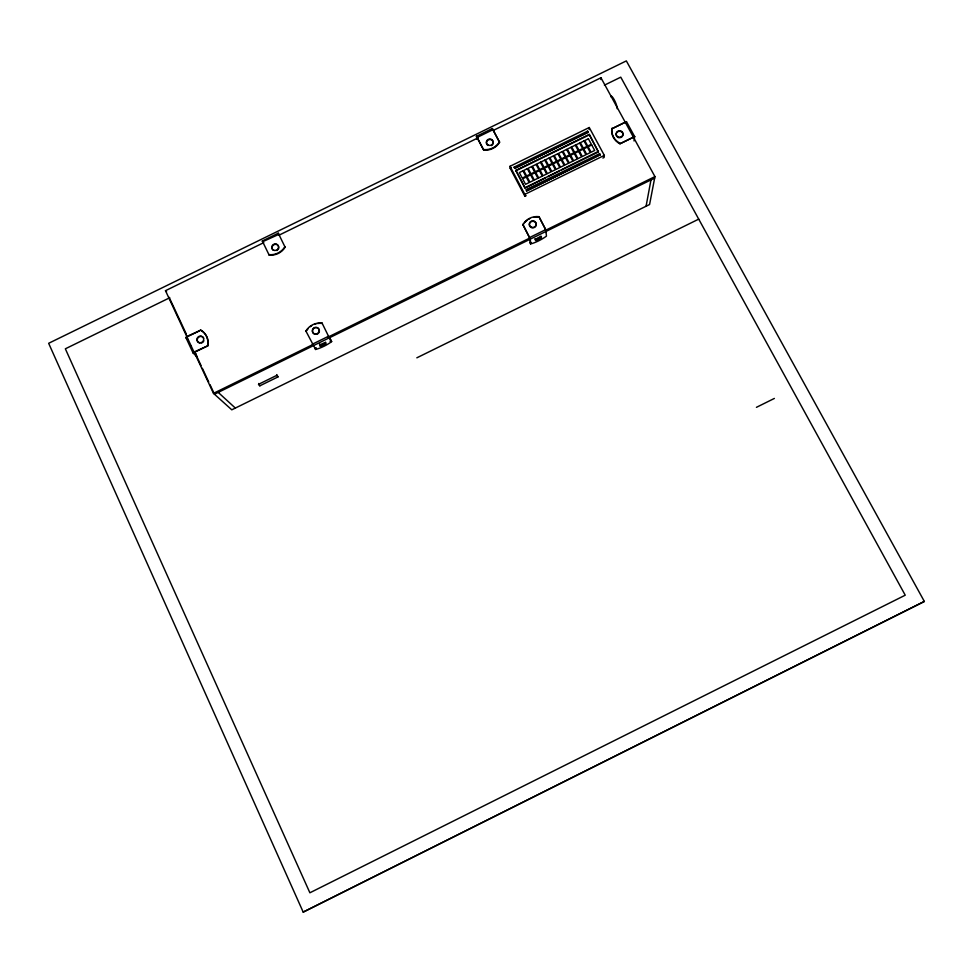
<?xml version="1.0" encoding="UTF-8"?>
<svg xmlns="http://www.w3.org/2000/svg" width="973" height="973" viewBox="0 0 973 973"><rect width="100%" height="100%" fill="white"/><g stroke="black" fill="none" stroke-linecap="round" stroke-linejoin="round"><path stroke-width="1.46" d="M587.461 131.246L514.133 167.149L514.741 168.317L588.093 132.243L514.741 168.317M589.127 129.677L589.261 127.512L510.034 166.298L510.205 168.329L524.921 196.303L526.15 195.695M561.628 169.922L598.383 151.91L589.237 134.371L515.824 170.336L524.861 187.935L545.281 177.925M600.827 79.531L600.961 77.767L493.116 130.504M598.383 151.91L589.237 134.371M599.575 153.685L525.967 189.613L526.588 190.927L600.207 154.695L526.588 190.927M589.261 127.512L604.33 155.388L604.136 157.456L602.907 158.064M619.935 143.797L634.639 136.585L619.935 143.797A15.896 14.996 -3 0 1 611.798 128.825L626.466 121.637L634.639 136.585L634.019 140.963M625.25 122.233L654.938 176.6L649.575 204.525L231.793 409.815L213.488 393.347L194.284 352.275M646.072 206.24L650.973 179.908M185.843 337.473L200.718 330.188A16.006 15.215 -36.2 0 1 208.003 345.707L193.104 353.004L185.843 337.473L187.765 339.358M303.199 912.102L924.35 601.448L626.344 60.898L48.65 343.299L303.199 912.102L924.35 601.448M756.422 407.334L774.374 398.431M312.297 344.223L328.497 336.269L331.647 341.608A16.03 4.695 -25.5 0 1 315.629 349.477L305.887 331.027A16.055 15.434 -28.9 0 1 322.063 323.085L322.282 323.45A16.03 15.422 -28.9 0 0 317.563 323.559M213.488 393.347L312.953 344.515M327.937 337.157L529.592 238.142M545.938 230.114L654.938 176.6M529.847 239.37L214.474 394.223L209.998 384.676M654.659 178.095L530.309 239.127L530.565 243.931A16.055 4.646 -28.5 0 0 546.461 236.123L545.756 229.604L538.945 216.663A16.006 15.313 -8 0 0 522.89 224.544L530.309 239.127L522.89 224.544M277.95 376.928L276.66 375.42L258.477 384.359L259.852 385.819L277.95 376.928L276.843 374.593M416.833 357.821L698.723 219.132M262.88 242.18L262.321 241.012L278.278 233.204L285.113 247.215A15.811 14.996 -27.2 0 1 269.12 255.035L268.852 254.61A15.823 15.009 -27.2 0 0 284.858 246.777L285.113 247.215M483.703 150.073L476.49 136.305L483.703 150.073A15.763 14.887 -11.7 0 0 499.575 142.301L492.35 128.558L476.49 136.305L476.892 139.2M262.613 241.742L278.85 234.371M196.218 354.208L194.004 352.068L165.495 290.684L263.78 242.63M278.801 235.284L478.096 137.838M169.691 297.774L65.349 348.808L309.888 892.788L905.231 595.196L620.762 77.171L604.415 85.162M510.205 168.329L511.433 167.721M515.86 170.834L589.212 134.906M199.356 330.856L186.731 336.524M611.798 128.825L626.466 121.637M524.861 187.935L598.419 151.387M548.006 176.6L558.903 171.26M208.003 345.707L194.004 352.068L193.104 353.004L196.862 356.617A16.115 1.873 62.6 0 0 196.522 355.656M524.921 196.303L524.8 194.369L604.33 155.388M218.207 392.387L235.344 408.064M165.495 290.684L166.59 291.839M305.887 331.027L306.13 331.379A16.03 15.422 -28.9 0 1 308.003 328.838M328.497 336.269L331.647 341.608M600.961 77.767L625.432 122.574M587.461 131.087L588.081 132.401M599.587 153.527L600.195 154.841M514.729 168.159L514.133 167.149M515.824 170.336L524.836 187.448M492.35 128.558L499.575 142.301M538.945 216.663L546.388 231.233M510.034 166.298L524.8 194.369M545.804 232.511L545.756 229.604L529.665 237.509L530.565 243.931M322.063 323.085L329.3 337.826M315.629 349.477L315.057 348.285A16.03 4.707 -25.5 0 0 316.395 347.896M262.321 241.012L269.12 255.035M258.745 383.484L259.852 385.819M169.144 297.3L186.378 334.165M195.318 353.272L201.058 365.556M202.335 368.293L208.721 381.939M278.278 233.204L278.594 233.934M190.793 345.719L191.049 346.352M477.098 137.448L492.946 129.701M610.74 96.692A7.164 1.545 66.1 0 1 614.364 100A7.164 1.545 66.1 0 1 617.15 108.696M203.819 340.793A3.454 3.296 -35.6 0 1 201.192 343.043M199.429 342.946A3.454 3.296 -35.6 0 1 198.151 337.582A3.454 3.296 -35.6 0 1 203.734 338.239M200.377 329.835A16.018 15.24 -36.1 0 1 207.675 345.366M616.991 136.694A3.442 3.247 -3.4 0 1 617.709 131.769A3.442 3.247 -3.4 0 1 622.72 133.265A3.442 3.247 -3.4 0 1 620.263 137.667M619.363 137.74A3.442 3.247 -3.4 0 1 617.673 137.242M620.008 143.262A15.921 15.009 -3 0 1 611.859 128.278M273.462 250.377A3.418 3.247 -27.3 0 1 273.595 244.916A3.418 3.247 -27.3 0 1 278.752 246.911M278.789 247.774A3.418 3.247 -27.3 0 1 278.181 249.392M277.585 250.049A3.418 3.247 -27.3 0 1 276.831 250.535M487.935 145.464A3.405 3.223 -11.5 0 1 487.376 140.55A3.405 3.223 -11.5 0 1 492.581 140.769A3.405 3.223 -11.5 0 1 491.341 145.609M499.526 141.778A15.775 14.899 -11.7 0 1 483.63 149.55M540.927 236.038A3.454 0.997 -28.5 0 1 537.497 238.823A3.454 0.997 -28.5 0 1 534.882 238.713M531.161 242.435A16.055 4.658 -28.6 0 1 529.944 242.763M522.915 225.006A15.994 15.3 -8 0 1 523.766 223.705M524.739 222.489A15.994 15.3 -8 0 1 527.025 220.372M528.327 219.484A15.994 15.3 -8 0 1 529.713 218.718M534.213 217.259A15.994 15.3 -8 0 1 538.957 217.125M534.335 227.524A3.454 3.296 -8.3 0 1 529.336 224.727A3.454 3.296 -8.3 0 1 534.165 221.54A3.454 3.296 -8.3 0 1 535.077 227.037M325.529 342.095A3.442 1.009 -25.5 0 1 322.951 344.187A3.442 1.009 -25.5 0 1 319.558 345.026M319.448 344.223A3.442 1.009 -25.5 0 1 319.825 343.81M331.063 340.428A16.03 4.707 -25.5 0 1 329.981 341.219M310.338 326.685A16.03 15.422 -28.9 0 1 311.652 325.797M314.51 324.398A16.03 15.422 -28.9 0 1 316.018 323.9M314.79 334.201A3.466 3.333 -28.7 0 1 312.722 329.969A3.466 3.333 -28.7 0 1 317.125 327.816A3.466 3.333 -28.7 0 1 319.18 332.048M318.767 332.839A3.466 3.333 -28.7 0 1 316.553 334.298M522.975 170.81L519.351 172.586L522.258 178.108L525.882 176.332L522.975 170.81M527.342 168.67L523.717 170.445L526.624 175.967L530.249 174.191L527.342 168.67M531.708 166.529L528.071 168.305L530.99 173.826L534.615 172.051L531.708 166.529M536.062 164.401L532.438 166.176L535.357 171.686L538.993 169.91L536.062 164.401M540.429 162.26L536.804 164.036L539.723 169.545L543.36 167.77L540.429 162.26M544.795 160.119L541.17 161.895L544.089 167.405L547.714 165.629L544.795 160.119M549.149 157.991L545.525 159.767L548.456 165.264L552.08 163.488L549.149 157.991M553.515 155.85L549.891 157.626L552.822 163.136L556.447 161.348L553.515 155.85M557.87 153.71L554.257 155.485L557.188 160.995L560.813 159.219L557.87 153.71M562.236 151.581L558.611 153.357L561.555 158.854L565.179 157.079L562.236 151.581M566.59 149.441L562.978 151.216L565.909 156.714L569.533 154.938L566.59 149.441M570.956 147.312L567.332 149.076L570.275 154.573L573.9 152.797L570.956 147.312M575.311 145.172L571.686 146.947L574.642 152.445L578.266 150.669L575.311 145.172M579.665 143.043L576.052 144.807L578.996 150.304L582.62 148.528L579.665 143.043M584.031 140.903L580.407 142.678L583.362 148.164L586.987 146.4L584.031 140.903M588.385 138.774L584.761 140.538L587.716 146.035L591.341 144.259L588.385 138.774M526.259 177.025L522.623 178.801L525.542 184.335L529.166 182.559L526.259 177.025M530.626 174.885L526.989 176.66L529.908 182.194L533.545 180.406L530.626 174.885M534.992 172.744L531.355 174.52L534.286 180.054L537.911 178.266L534.992 172.744M539.358 170.603L535.734 172.379L538.653 177.913L542.289 176.125L539.358 170.603M543.725 168.463L540.1 170.239L543.019 175.76L546.656 173.985L543.725 168.463M548.091 166.322L544.466 168.11L547.398 173.62L551.022 171.844L548.091 166.322M552.457 164.194L548.833 165.969L551.764 171.479L555.388 169.703L552.457 164.194M556.824 162.053L553.199 163.829L556.13 169.338L559.755 167.563L556.824 162.053M561.19 159.913L557.553 161.688L560.497 167.198L564.133 165.422L561.19 159.913M565.544 157.772L561.92 159.548L564.863 165.057L568.5 163.282L565.544 157.772M569.91 155.631L566.286 157.407L569.229 162.917L572.866 161.141L569.91 155.631M574.277 153.503L570.652 155.279L573.596 160.776L577.22 159L574.277 153.503M578.631 151.362L575.007 153.138L577.962 158.648L581.586 156.86L578.631 151.362M582.997 149.222L579.373 150.997L582.328 156.507L585.953 154.731L582.997 149.222M587.351 147.093L583.739 148.869L586.695 154.366L590.319 152.591L587.351 147.093M591.718 144.953L588.093 146.728L591.061 152.226L594.685 150.45L591.718 144.953M199.964 342.764A3.466 3.296 -35.6 0 0 203.406 337.899A3.466 3.296 -35.6 0 0 197.531 337.595A3.466 3.296 -35.6 0 0 199.964 342.764M617.733 136.707A3.442 3.247 -3.4 0 0 623.036 134.104A3.442 3.247 -3.4 0 0 618.025 131.087A3.442 3.247 -3.4 0 0 617.733 136.707M274.836 250.475A3.43 3.247 -27.3 0 0 278.217 245.683A3.43 3.247 -27.3 0 0 272.379 245.403A3.43 3.247 -27.3 0 0 274.836 250.475M487.887 144.941A3.418 3.235 -11.5 0 0 493.177 142.35A3.418 3.235 -11.5 0 0 488.264 139.346A3.418 3.235 -11.5 0 0 487.887 144.941M536.962 240.416A3.454 0.985 -28.5 0 0 541.535 237.205A3.454 0.985 -28.5 0 0 536.914 238.507A3.454 0.985 -28.5 0 0 536.962 240.416M530.869 226.916A3.454 3.308 -8.3 0 0 536.22 224.289A3.454 3.308 -8.3 0 0 531.222 221.199A3.454 3.308 -8.3 0 0 530.869 226.916M321.175 346.206A3.442 0.997 -25.5 0 0 326.101 343.287A3.442 0.997 -25.5 0 0 321.649 344.101A3.442 0.997 -25.5 0 0 321.175 346.206M315.434 334.007A3.466 3.333 -28.7 0 0 318.84 329.129A3.466 3.333 -28.7 0 0 312.905 328.825A3.466 3.333 -28.7 0 0 315.434 334.007"/></g></svg>
